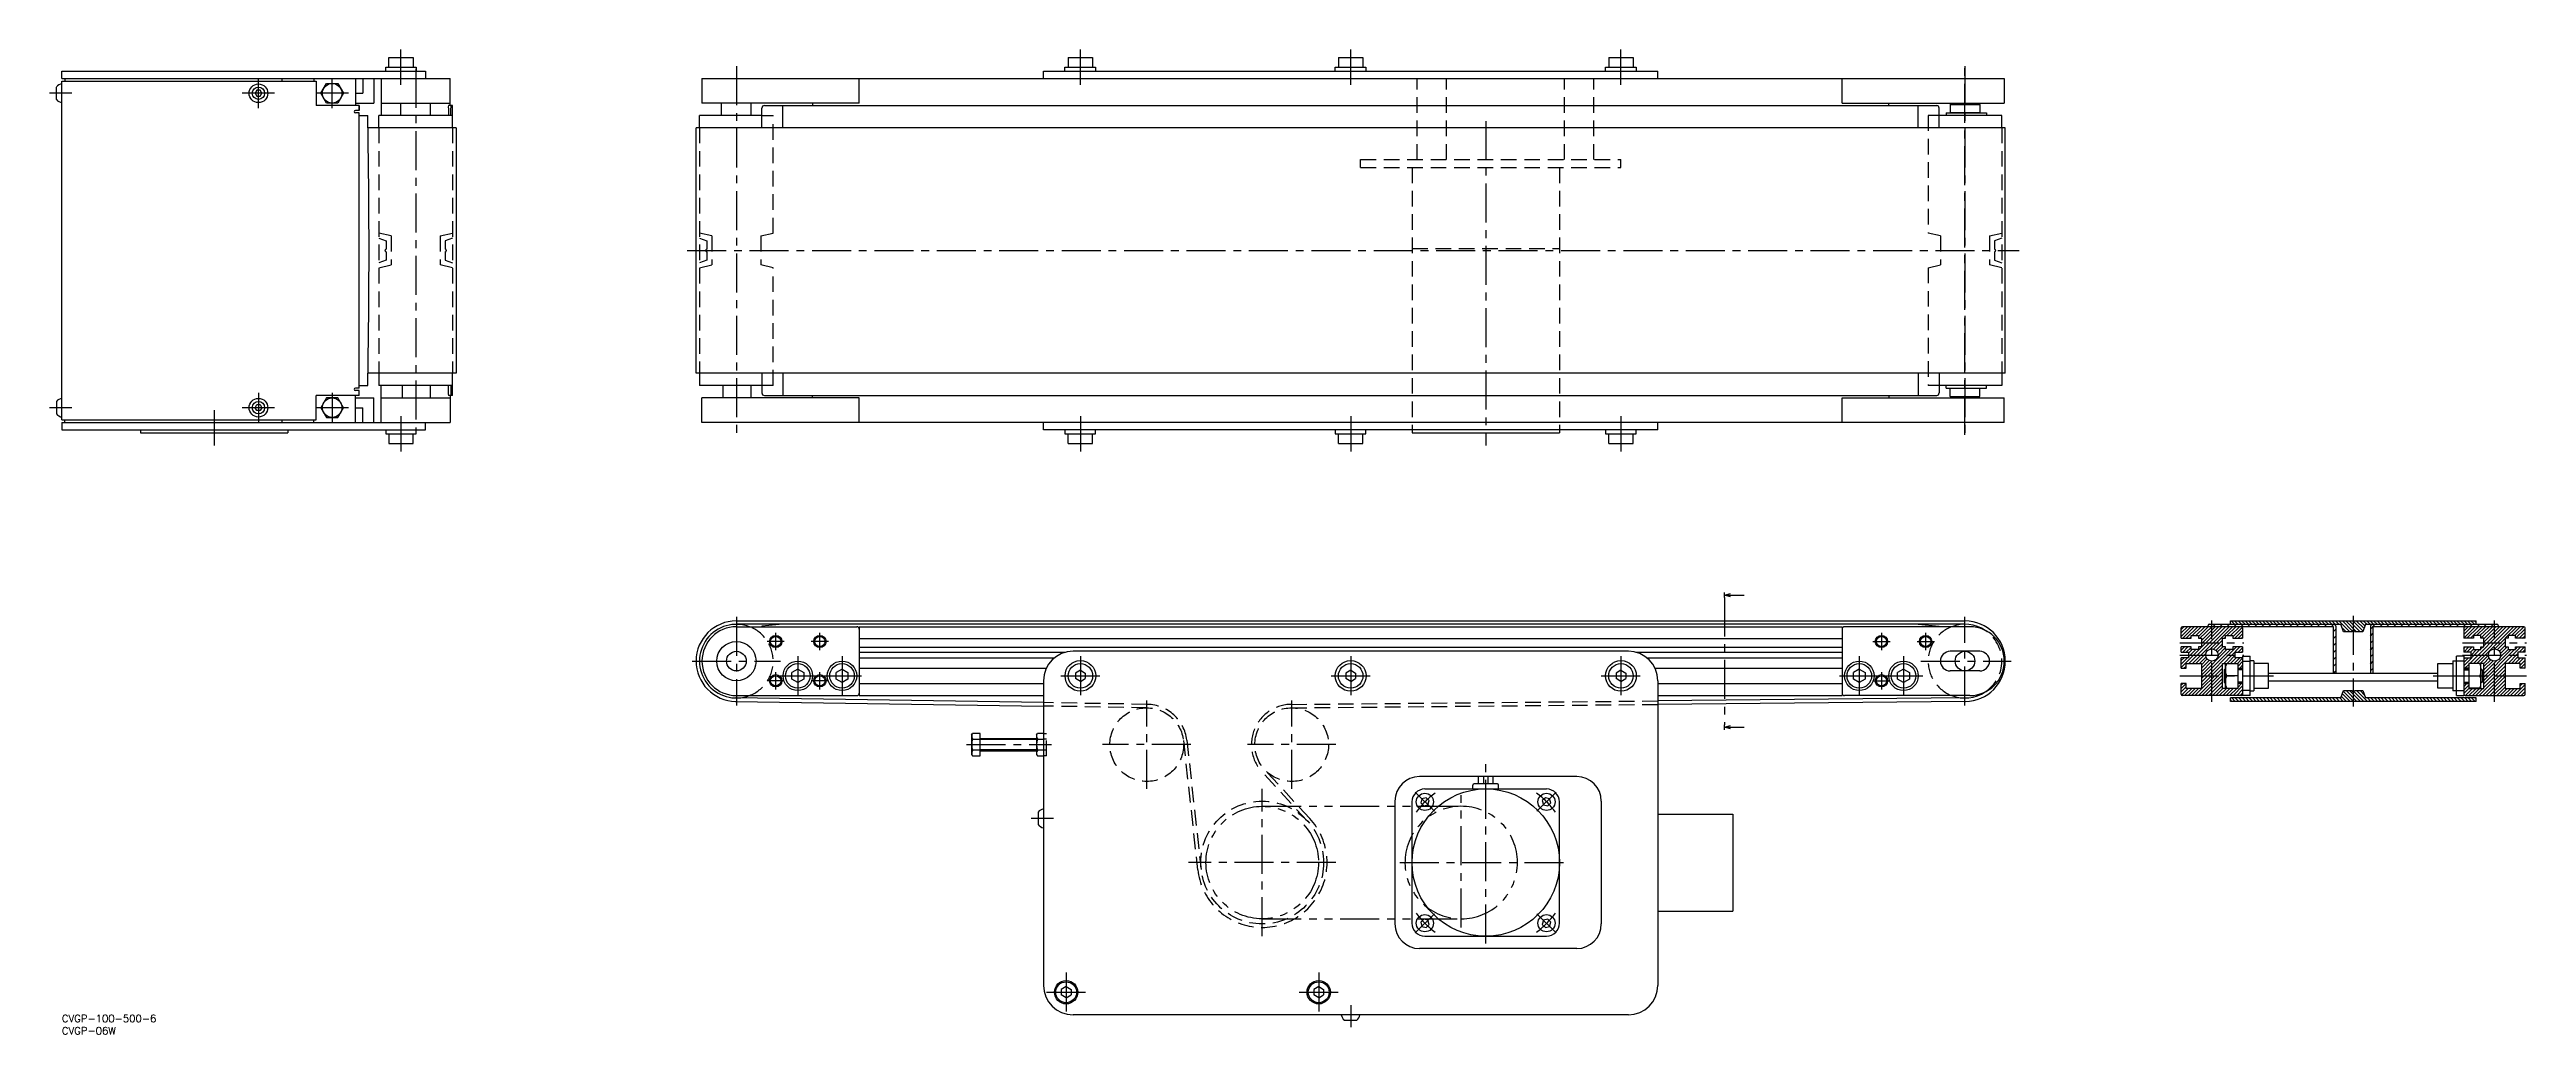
# Model space of a CAD drawing. Extents: x -5 to 1003, y -8 to 393.
import ezdxf

# ---------------------------------------------------------------- set-up
doc = ezdxf.new("R2010")
doc.units = 0
doc.header["$LTSCALE"] = 0.5
for name, pattern in [('CENTER', [50.8, 31.75, -6.35, 6.35, -6.35]), ('DASHED', [19.05, 12.7, -6.35]), ('PHANTOM', [63.5, 31.75, -6.35, 6.35, -6.35, 6.35, -6.35])]:
    doc.linetypes.add(name, pattern=pattern)
doc.layers.get('0').update_dxf_attribs({"linetype": 'CONTINUOUS'})
doc.layers.add('CENTER', color=1, linetype='CENTER')
doc.styles.get("Standard").update_dxf_attribs({"font": 'txt.shx', "height": 3, "bigfont": 'bigfont.shx'})

# ---------------------------------------------------------------- blocks, each defined once
blk = doc.blocks.new('*U63')
at = {"color": 7, "linetype": 'CONTINUOUS'}
blk.add_text('CVGP-100-500-6', height=3, dxfattribs=at).set_placement((0, -3))
blk = doc.blocks.new('*U64')
at = {"color": 7, "linetype": 'CONTINUOUS'}
blk.add_text('CVGP-06W', height=3, dxfattribs=at).set_placement((0, -8))
blk = doc.blocks.new('_OPEN30')
at = {"color": 0, "linetype": 'BYBLOCK'}
for p, q in [((-1, 0.27), (0, 0)), ((0, 0), (-1, -0.27)), ((0, 0), (-1, 0))]:
    blk.add_line(p, q, dxfattribs=at)
blk = doc.blocks.new('*U65')
at = {"color": 7, "linetype": 'CONTINUOUS'}
blk.add_lwpolyline([(679.1, 170.9), (684.6, 170.9)], dxfattribs=at)
at = {"color": 7, "linetype": 'CONTINUOUS', "xscale": 2.5, "yscale": 2.5, "zscale": 2.5, "rotation": 180}
blk.add_blockref('_OPEN30', (676.6, 170.9), dxfattribs=at)
blk = doc.blocks.new('*U66')
at = {"color": 7, "linetype": 'CONTINUOUS'}
blk.add_lwpolyline([(679.1, 117.1), (684.6, 117.1)], dxfattribs=at)
at = {"color": 7, "linetype": 'CONTINUOUS', "xscale": 2.5, "yscale": 2.5, "zscale": 2.5, "rotation": 180}
blk.add_blockref('_OPEN30', (676.6, 117.1), dxfattribs=at)

msp = doc.modelspace()

# ---------------------------------------------------------------- linework, layer by layer
at = {"color": 7, "linetype": 'CONTINUOUS'}
for p, q in [((0, 384.2), (148, 384.2)), ((0, 381.2), (0, 384.2)), ((131.8, 384.2), (131.8, 385.8)), ((131.8, 385.8), (144.2, 385.8)), ((133, 385.8), (133, 389.8)), ((133, 389.8), (143, 389.8)), ((143, 389.8), (143, 385.8)), ((144.2, 385.8), (144.2, 384.2)), ((148, 384.2), (148, 381.2)), ((399.5, 384.2), (649.5, 384.2)), ((399.5, 381.2), (399.5, 384.2)), ((408.2, 384.2), (408.2, 385.8)), ((408.2, 385.8), (420.7, 385.8)), ((409.5, 389.8), (409.5, 385.8)), ((409.5, 389.8), (419.5, 389.8)), ((419.5, 389.8), (419.5, 385.8)), ((420.7, 385.8), (420.7, 384.2)), ((518.2, 384.2), (518.2, 385.8)), ((518.2, 385.8), (530.7, 385.8)), ((519.5, 389.8), (519.5, 385.8)), ((519.5, 389.8), (529.5, 389.8)), ((529.5, 389.8), (529.5, 385.8)), ((530.7, 385.8), (530.7, 384.2)), ((628.2, 384.2), (628.2, 385.8)), ((628.2, 385.8), (640.7, 385.8)), ((629.5, 389.8), (629.5, 385.8)), ((629.5, 389.8), (639.5, 389.8)), ((639.5, 389.8), (639.5, 385.8)), ((640.7, 385.8), (640.7, 384.2)), ((649.5, 381.2), (649.5, 384.2)), ((-2.2, 372.7), (-2.2, 377.7)), ((0, 381.2), (158, 381.2)), ((0, 242.2), (0, 380.2)), ((0, 380.2), (103.5, 380.2)), ((1.2, 381.2), (1.2, 380.2)), ((79.3, 376.5), (78.6, 375.2)), ((78.6, 375.2), (79.3, 374)), ((80.7, 376.5), (79.3, 376.5)), ((79.3, 374), (80.7, 374)), ((81.4, 375.2), (80.7, 376.5)), ((80.7, 374), (81.4, 375.2)), ((89.5, 381.2), (89.5, 380.2)), ((102.5, 381.2), (102.5, 380.2)), ((103.5, 380.2), (103.5, 370.2)), ((105.4, 375.2), (107.7, 379.2)), ((107.7, 371.2), (105.4, 375.2)), ((107.7, 379.2), (112.3, 379.2)), ((112.3, 379.2), (114.6, 375.2)), ((114.6, 375.2), (112.3, 371.2)), ((119.5, 381.2), (119.5, 370.2)), ((119.5, 375.2), (122.5, 375.2)), ((122.5, 381.2), (122.5, 375.2)), ((127, 381.2), (127, 371.2)), ((130, 381.2), (130, 366.2)), ((158, 370.2), (158, 381.2)), ((260.5, 381.2), (790.5, 381.2)), ((260.5, 381.2), (260.5, 371.2)), ((324.5, 371.2), (324.5, 381.2)), ((724.5, 371.2), (724.5, 381.2)), ((790.5, 381.2), (790.5, 371.2)), ((121, 370.2), (103.5, 370.2)), ((112.3, 371.2), (107.7, 371.2)), ((119.5, 371.2), (127, 371.2)), ((121, 368.2), (119.5, 368.2)), ((121, 367.2), (119.5, 367.2)), ((121, 370.2), (121, 368.2)), ((121, 368.2), (121, 370.2)), ((121, 255.2), (121, 367.2)), ((121, 366.2), (124.5, 366.2)), ((159, 366.2), (129, 366.2)), ((129, 361.2), (129, 366.2)), ((130, 371.2), (158, 371.2)), ((138, 366.2), (138, 371.2)), ((150, 366.2), (150, 371.2)), ((159, 370.2), (157.3, 370.2)), ((157.3, 369.2), (157.3, 366.2)), ((158.3, 366.2), (158.3, 369.2)), ((159, 361.2), (159, 370.2)), ((284.9, 366.2), (259.5, 366.2)), ((259.5, 361.2), (259.5, 366.2)), ((324.5, 371.2), (260.5, 371.2)), ((268.5, 366.2), (268.5, 371.2)), ((280.5, 366.2), (280.5, 371.2)), ((284.9, 361.2), (284.9, 369.2)), ((285.9, 370.2), (763, 370.2)), ((293.4, 361.2), (293.4, 370.2)), ((305.5, 371.2), (305.5, 370.2)), ((724.5, 371.2), (790.5, 371.2)), ((743.5, 370.2), (743.5, 371.2)), ((755.5, 361.2), (755.5, 370.2)), ((764, 361.2), (764, 369.2)), ((789.5, 366.2), (764, 366.2)), ((766.8, 367.2), (783.2, 367.2)), ((766.8, 367.2), (766.8, 366.2)), ((768.7, 370.9), (768.5, 370.7)), ((768.5, 370.7), (780.5, 370.7)), ((768.5, 370.7), (780.5, 370.7)), ((768.5, 370.7), (768.5, 367.4)), ((768.5, 367.4), (780.5, 367.4)), ((768.7, 370.9), (780.3, 370.9)), ((768.7, 370.9), (780.3, 370.9)), ((768.7, 367.4), (768.7, 367.2)), ((770.5, 370.9), (770.5, 371.2)), ((778.5, 370.9), (778.5, 371.2)), ((780.2, 367.4), (780.2, 367.2)), ((780.3, 370.9), (780.5, 370.7)), ((780.3, 370.9), (780.5, 370.7)), ((780.5, 370.7), (780.5, 367.4)), ((783.2, 367.2), (783.2, 366.2)), ((789.5, 361.2), (789.5, 366.2)), ((160.4, 361.2), (124.6, 361.2)), ((160.4, 361.2), (160.4, 261.2)), ((790.9, 361.2), (258.1, 361.2)), ((258.1, 261.2), (258.1, 361.2)), ((790.9, 261.2), (790.9, 361.2)), ((103.5, 242.2), (103.5, 252.2)), ((121, 252.2), (103.5, 252.2)), ((121, 255.2), (119.5, 255.2)), ((121, 254.2), (119.5, 254.2)), ((119.5, 241.2), (119.5, 252.2)), ((121, 256.2), (124.5, 256.2)), ((121, 252.2), (121, 254.2)), ((160.4, 261.2), (124.6, 261.2)), ((129, 261.2), (129, 256.2)), ((159, 256.2), (129, 256.2)), ((130, 241.2), (130, 256.2)), ((138.5, 256.2), (138.5, 251.2)), ((150, 253.4), (150, 256.2)), ((150, 251.2), (150, 256.2)), ((157.3, 253.2), (157.3, 256.2)), ((159, 252.2), (157.3, 252.2)), ((158, 252.2), (158, 241.2)), ((158.3, 256.2), (158.3, 253.2)), ((159, 252.2), (159, 261.2)), ((790.9, 261.2), (258.1, 261.2)), ((259.5, 261.2), (259.5, 256.2)), ((284.9, 256.2), (259.5, 256.2)), ((269, 256.2), (269, 251.2)), ((280.5, 253.4), (280.5, 256.2)), ((280.5, 251.2), (280.5, 256.2)), ((284.9, 261.2), (284.9, 253.2)), ((285.9, 252.2), (763, 252.2)), ((293.4, 261.2), (293.4, 252.2)), ((305.5, 251.2), (305.5, 252.2)), ((743.5, 252.2), (743.5, 251.2)), ((755.5, 261.2), (755.5, 252.2)), ((764, 261.2), (764, 253.2)), ((789.5, 256.2), (764, 256.2)), ((766.8, 255.2), (766.8, 256.2)), ((766.8, 255.2), (783.2, 255.2)), ((768.5, 255.1), (780.5, 255.1)), ((768.5, 251.8), (768.5, 255.1)), ((768.7, 255.1), (768.7, 255.2)), ((780.2, 255.1), (780.2, 255.2)), ((780.5, 251.8), (780.5, 255.1)), ((783.2, 255.2), (783.2, 256.2)), ((789.5, 261.2), (789.5, 256.2)), ((-2.2, 249.7), (-2.2, 244.7)), ((0, 242.2), (103.5, 242.2)), ((1.2, 241.2), (1.2, 242.2)), ((78.6, 247.2), (79.3, 248.5)), ((79.3, 246), (78.6, 247.2)), ((79.3, 248.5), (80.7, 248.5)), ((80.7, 246), (79.3, 246)), ((80.7, 248.5), (81.4, 247.2)), ((81.4, 247.2), (80.7, 246)), ((89.5, 242.2), (89.5, 241.2)), ((102.5, 241.2), (102.5, 242.2)), ((107.7, 251.2), (105.4, 247.2)), ((105.4, 247.2), (107.7, 243.2)), ((112.3, 251.2), (107.7, 251.2)), ((107.7, 243.2), (112.3, 243.2)), ((114.6, 247.2), (112.3, 251.2)), ((112.3, 243.2), (114.6, 247.2)), ((119.5, 251.2), (127, 251.2)), ((119.5, 247.2), (122.5, 247.2)), ((122.5, 241.2), (122.5, 247.2)), ((127, 241.2), (127, 251.2)), ((130, 251.2), (158, 251.2)), ((260.5, 241.2), (260.5, 251.2)), ((324.5, 251.2), (260.5, 251.2)), ((324.5, 241.2), (324.5, 251.2)), ((724.5, 251.2), (790.5, 251.2)), ((724.5, 241.2), (724.5, 251.2)), ((768.5, 251.8), (780.5, 251.8)), ((768.7, 251.6), (768.5, 251.8)), ((768.7, 251.6), (780.3, 251.6)), ((770.5, 251.2), (770.5, 251.6)), ((778.5, 251.2), (778.5, 251.6)), ((780.3, 251.6), (780.5, 251.8)), ((790.5, 241.2), (790.5, 251.2)), ((0, 241.2), (158, 241.2)), ((0, 241.2), (0, 238.2)), ((0, 238.2), (148, 238.2)), ((32, 238.2), (32, 237)), ((32, 237), (92, 237)), ((92, 238.2), (92, 237)), ((131.8, 238.2), (131.8, 236.6)), ((131.8, 236.6), (144.2, 236.6)), ((133, 236.6), (133, 232.6)), ((133, 232.6), (143, 232.6)), ((143, 232.6), (143, 236.6)), ((144.2, 236.6), (144.2, 238.2)), ((148, 238.2), (148, 241.2)), ((790.5, 241.2), (260.5, 241.2)), ((399.5, 238.2), (399.5, 241.2)), ((649.5, 238.2), (399.5, 238.2)), ((408.2, 238.2), (408.2, 236.6)), ((408.2, 236.6), (420.7, 236.6)), ((409.5, 232.6), (409.5, 236.6)), ((409.5, 232.6), (419.5, 232.6)), ((419.5, 232.6), (419.5, 236.6)), ((420.7, 236.6), (420.7, 238.2)), ((518.2, 238.2), (518.2, 236.6)), ((518.2, 236.6), (530.7, 236.6)), ((519.5, 232.6), (519.5, 236.6)), ((519.5, 232.6), (529.5, 232.6)), ((529.5, 232.6), (529.5, 236.6)), ((530.7, 236.6), (530.7, 238.2)), ((549.5, 238.2), (549.5, 237)), ((549.5, 237), (609.5, 237)), ((609.5, 238.2), (609.5, 237)), ((628.2, 238.2), (628.2, 236.6)), ((628.2, 236.6), (640.7, 236.6)), ((629.5, 232.6), (629.5, 236.6)), ((629.5, 232.6), (639.5, 232.6)), ((639.5, 232.6), (639.5, 236.6)), ((640.7, 236.6), (640.7, 238.2)), ((649.5, 238.2), (649.5, 241.2)), ((274.5, 160.4), (774.5, 160.4)), ((774.5, 159), (274.5, 159)), ((274.5, 158), (323.5, 158)), ((293.4, 159), (284.9, 158.3)), ((284.9, 158.3), (284.9, 158)), ((324.5, 158), (724.5, 158)), ((324.5, 158), (324.5, 130)), ((324.5, 153.2), (724.5, 153.2)), ((724.5, 158), (724.5, 130)), ((776.5, 158), (725.5, 158)), ((755.5, 159), (764, 158.3)), ((764, 158), (764, 158.3)), ((862.5, 153.3), (862.5, 157.5)), ((862.5, 153.3), (866.5, 153.3)), ((924.5, 158), (863, 158)), ((866.5, 153.3), (866.5, 154.4)), ((866.5, 154.4), (869.5, 154.4)), ((869.5, 154.4), (869.5, 153.3)), ((869.5, 153.3), (870.7, 153.3)), ((870.7, 153.3), (870.7, 149.8)), ((873.5, 158), (873.5, 158.5)), ((874, 159), (927.5, 159)), ((879.3, 149.8), (879.3, 153.3)), ((879.3, 153.3), (880.5, 153.3)), ((880.5, 153.3), (880.5, 154.4)), ((880.5, 154.4), (883.5, 154.4)), ((882.5, 160.4), (982.5, 160.4)), ((882.5, 159), (882.5, 160.4)), ((883.5, 154.4), (883.5, 153.3)), ((883.5, 153.3), (887.5, 153.3)), ((887.5, 157.5), (887.5, 153.3)), ((924.5, 139), (924.5, 158)), ((925.5, 139), (925.5, 158)), ((928.6, 156), (927.5, 159)), ((932, 156), (928.6, 156)), ((936.4, 156), (933, 156)), ((937.5, 159), (936.4, 156)), ((937.5, 159), (991, 159)), ((939.5, 158), (939.5, 139)), ((940.5, 158), (940.5, 139)), ((1002, 158), (940.5, 158)), ((977.5, 157.5), (977.5, 153.3)), ((981.5, 153.3), (977.5, 153.3)), ((984.5, 154.4), (981.5, 154.4)), ((981.5, 154.4), (981.5, 153.3)), ((982.5, 159), (982.5, 160.4)), ((984.5, 153.3), (984.5, 154.4)), ((985.7, 153.3), (984.5, 153.3)), ((985.7, 149.8), (985.7, 153.3)), ((991.5, 158.5), (991.5, 158)), ((995.5, 153.3), (994.3, 153.3)), ((994.3, 153.3), (994.3, 149.8)), ((998.5, 154.4), (995.5, 154.4)), ((995.5, 154.4), (995.5, 153.3)), ((998.5, 153.3), (998.5, 154.4)), ((1002.5, 153.3), (998.5, 153.3)), ((1002.5, 153.3), (1002.5, 157.5)), ((324.5, 149.7), (724.5, 149.7)), ((324.5, 147.6), (408.4, 147.6)), ((324.5, 145.4), (404, 145.4)), ((637.5, 148), (411.5, 148)), ((640.5, 147.6), (724.5, 147.6)), ((644.9, 145.4), (724.5, 145.4)), ((780.5, 148), (768.5, 148)), ((866.5, 149.8), (862.5, 149.8)), ((862.5, 147.6), (862.5, 149.8)), ((862.5, 147.6), (865.5, 147.6)), ((865.5, 145.4), (862.5, 145.4)), ((862.5, 141.1), (862.5, 145.4)), ((864.5, 141.1), (864.5, 143.1)), ((864.5, 143.1), (870.7, 143.1)), ((865.5, 147.6), (865.5, 145.4)), ((866.5, 148.7), (866.5, 149.8)), ((869.5, 148.7), (866.5, 148.7)), ((870.7, 149.8), (869.5, 149.8)), ((869.5, 149.8), (869.5, 148.7)), ((870.7, 143.1), (870.7, 132.9)), ((880.5, 149.8), (879.3, 149.8)), ((879.3, 132.9), (879.3, 143.1)), ((879.3, 143.1), (885.5, 143.1)), ((880.5, 148.7), (880.5, 149.8)), ((883.5, 148.7), (880.5, 148.7)), ((880.5, 133), (880.5, 143)), ((880.5, 143), (885.5, 143)), ((887.5, 149.8), (883.5, 149.8)), ((883.5, 149.8), (883.5, 148.7)), ((884.5, 145.4), (884.5, 147.6)), ((884.5, 147.6), (887.5, 147.6)), ((887.5, 145.4), (884.5, 145.4)), ((885.5, 143.1), (885.5, 132.9)), ((887.5, 149.8), (887.5, 147.6)), ((887.5, 146), (887.5, 130)), ((887.5, 146), (890.5, 146)), ((887.5, 144), (890.5, 144)), ((890.5, 130), (890.5, 146)), ((892, 144.1), (890.5, 144.1)), ((892, 144.1), (892, 131.9)), ((898, 143), (892, 143)), ((898, 133), (898, 143)), ((967, 143), (973, 143)), ((967, 133), (967, 143)), ((973, 144.1), (974.5, 144.1)), ((973, 144.1), (973, 131.9)), ((977.5, 146), (974.5, 146)), ((974.5, 130), (974.5, 146)), ((977.5, 144), (974.5, 144)), ((977.5, 149.8), (977.5, 147.6)), ((977.5, 149.8), (981.5, 149.8)), ((980.5, 147.6), (977.5, 147.6)), ((977.5, 146), (977.5, 130)), ((977.5, 145.4), (980.5, 145.4)), ((985.7, 143.1), (979.5, 143.1)), ((979.5, 143.1), (979.5, 132.9)), ((984.5, 143), (979.5, 143)), ((980.5, 145.4), (980.5, 147.6)), ((981.5, 149.8), (981.5, 148.7)), ((981.5, 148.7), (984.5, 148.7)), ((984.5, 148.7), (984.5, 149.8)), ((984.5, 149.8), (985.7, 149.8)), ((984.5, 133), (984.5, 143)), ((985.7, 132.9), (985.7, 143.1)), ((994.3, 149.8), (995.5, 149.8)), ((1000.5, 143.1), (994.3, 143.1)), ((994.3, 143.1), (994.3, 132.9)), ((995.5, 149.8), (995.5, 148.7)), ((995.5, 148.7), (998.5, 148.7)), ((998.5, 148.7), (998.5, 149.8)), ((998.5, 149.8), (1002.5, 149.8)), ((1002.5, 147.6), (999.5, 147.6)), ((999.5, 147.6), (999.5, 145.4)), ((999.5, 145.4), (1002.5, 145.4)), ((1000.5, 141.1), (1000.5, 143.1)), ((1002.5, 147.6), (1002.5, 149.8)), ((1002.5, 141.1), (1002.5, 145.4)), ((299.5, 140.7), (297.1, 139.4)), ((297.1, 136.6), (297.1, 139.4)), ((299.5, 135.3), (297.1, 136.6)), ((299.5, 140.7), (301.9, 139.4)), ((301.9, 136.6), (299.5, 135.3)), ((301.9, 139.4), (301.9, 136.6)), ((317.5, 140.7), (315.1, 139.4)), ((315.1, 136.6), (315.1, 139.4)), ((317.5, 135.3), (315.1, 136.6)), ((317.5, 140.7), (319.9, 139.4)), ((319.9, 136.6), (317.5, 135.3)), ((319.9, 139.4), (319.9, 136.6)), ((324.5, 141.1), (400.6, 141.1)), ((324.5, 134.9), (399.5, 134.9)), ((399.5, 136), (399.5, 12)), ((414.5, 140.3), (412.5, 139.1)), ((412.5, 139.1), (412.5, 136.9)), ((414.5, 135.7), (412.5, 136.9)), ((414.5, 140.3), (416.5, 139.1)), ((414.5, 135.7), (416.5, 136.9)), ((416.5, 139.1), (416.5, 136.9)), ((524.5, 140.3), (522.5, 139.1)), ((522.5, 139.1), (522.5, 136.9)), ((524.5, 135.7), (522.5, 136.9)), ((524.5, 140.3), (526.5, 139.1)), ((524.5, 135.7), (526.5, 136.9)), ((526.5, 139.1), (526.5, 136.9)), ((634.5, 140.3), (632.5, 139.1)), ((632.5, 139.1), (632.5, 136.9)), ((634.5, 135.7), (632.5, 136.9)), ((634.5, 140.3), (636.5, 139.1)), ((634.5, 135.7), (636.5, 136.9)), ((636.5, 139.1), (636.5, 136.9)), ((648.3, 141.1), (724.5, 141.1)), ((649.5, 136), (649.5, 12)), ((649.5, 134.9), (724.5, 134.9)), ((731.5, 140.7), (729.1, 139.4)), ((729.1, 136.6), (729.1, 139.4)), ((731.5, 135.3), (729.1, 136.6)), ((731.5, 140.7), (733.9, 139.4)), ((733.9, 136.6), (731.5, 135.3)), ((733.9, 139.4), (733.9, 136.6)), ((749.5, 140.7), (747.1, 139.4)), ((747.1, 136.6), (747.1, 139.4)), ((749.5, 135.3), (747.1, 136.6)), ((749.5, 140.7), (751.9, 139.4)), ((751.9, 136.6), (749.5, 135.3)), ((751.9, 139.4), (751.9, 136.6)), ((780.5, 140), (768.5, 140)), ((862.5, 141.1), (864.5, 141.1)), ((864.5, 134.9), (862.5, 134.9)), ((862.5, 130.5), (862.5, 134.9)), ((864.5, 132.9), (864.5, 134.9)), ((870.7, 132.9), (864.5, 132.9)), ((885.5, 132.9), (879.3, 132.9)), ((880, 140.5), (880.5, 141)), ((880, 140.5), (880, 135.5)), ((880, 135.5), (880.5, 135)), ((880.5, 133), (885.5, 133)), ((885.5, 138), (881, 138)), ((885.5, 141.1), (887.5, 141.1)), ((887.5, 141), (885.5, 141)), ((885.5, 135), (887.5, 135)), ((887.5, 134.9), (885.5, 134.9)), ((890.5, 132), (887.5, 132)), ((890.5, 131.9), (892, 131.9)), ((892, 133), (898, 133)), ((967, 139), (898, 139)), ((967, 135.8), (898, 135.8)), ((927.5, 129), (928.6, 132)), ((928.6, 132), (932, 132)), ((933, 132), (936.4, 132)), ((936.4, 132), (937.5, 129)), ((973, 133), (967, 133)), ((974.5, 131.9), (973, 131.9)), ((974.5, 132), (977.5, 132)), ((979.5, 141.1), (977.5, 141.1)), ((977.5, 141), (979.5, 141)), ((979.5, 135), (977.5, 135)), ((977.5, 134.9), (979.5, 134.9)), ((979.5, 138), (984.1, 138)), ((984.5, 133), (979.5, 133)), ((979.5, 132.9), (985.7, 132.9)), ((985, 140.5), (984.5, 141)), ((985, 135.5), (984.5, 135)), ((985, 140.5), (985, 135.5)), ((994.3, 132.9), (1000.5, 132.9)), ((1002.5, 141.1), (1000.5, 141.1)), ((1000.5, 132.9), (1000.5, 134.9)), ((1000.5, 134.9), (1002.5, 134.9)), ((1002.5, 130.5), (1002.5, 134.9)), ((399.5, 127.1), (274.2, 129)), ((274.2, 127.6), (399.5, 125.7)), ((274.5, 130), (323.5, 130)), ((324.5, 130), (399.5, 130)), ((649.5, 130), (724.5, 130)), ((774.6, 129), (649.5, 127.8)), ((774.6, 127.6), (649.5, 126.4)), ((776.5, 130), (725.5, 130)), ((887, 130), (863, 130)), ((927.5, 129), (882.5, 129)), ((882.5, 127.6), (882.5, 129)), ((982.5, 127.6), (882.5, 127.6)), ((890.5, 130), (887.5, 130)), ((982.5, 129), (937.5, 129)), ((974.5, 130), (977.5, 130)), ((978, 130), (1002, 130)), ((982.5, 127.6), (982.5, 129)), ((370.2, 114), (370.6, 114.6)), ((370.2, 114), (370.2, 106)), ((373.7, 114.6), (370.6, 114.6)), ((370.6, 112.3), (373.7, 112.3)), ((373.7, 105.4), (373.7, 114.6)), ((373.7, 112.5), (396.7, 112.5)), ((396.7, 114), (397, 114.6)), ((396.7, 114), (396.7, 106)), ((399.5, 114.6), (397, 114.6)), ((397, 112.3), (399.5, 112.3)), ((370.2, 106), (370.6, 105.4)), ((373.7, 107.7), (370.6, 107.7)), ((370.6, 105.4), (373.7, 105.4)), ((373.7, 107.5), (396.7, 107.5)), ((396.7, 106), (397, 105.4)), ((399.5, 107.7), (397, 107.7)), ((397, 105.4), (399.5, 105.4)), ((616.5, 97), (552.5, 97)), ((554.7, 92), (604.2, 92)), ((574.2, 92), (574.2, 93.5)), ((584.2, 94), (574.7, 94)), ((576.5, 94), (576.5, 97)), ((578.5, 97), (578.5, 94)), ((580.5, 94), (580.5, 97)), ((582.5, 94), (582.5, 97)), ((584.7, 92), (584.7, 93.5)), ((397.3, 82.5), (397.3, 77.5)), ((542.5, 87), (542.5, 37)), ((549.5, 37.3), (549.5, 86.7)), ((553.5, 88), (553.1, 86.3)), ((553.1, 86.3), (554.3, 85.1)), ((555.2, 88.4), (553.5, 88)), ((554.3, 85.1), (555.9, 85.5)), ((556.4, 87.2), (555.2, 88.4)), ((555.9, 85.5), (556.4, 87.2)), ((603.8, 88.4), (602.5, 87.2)), ((602.5, 87.2), (603, 85.5)), ((603, 85.5), (604.7, 85.1)), ((605.4, 88), (603.8, 88.4)), ((604.7, 85.1), (605.9, 86.3)), ((605.9, 86.3), (605.4, 88)), ((609.5, 37.3), (609.5, 86.7)), ((626.5, 87), (626.5, 37)), ((649.5, 81.7), (680, 81.7)), ((680, 81.7), (680, 42.2)), ((649.5, 42.2), (680, 42.2)), ((554.3, 38.9), (553.1, 37.7)), ((553.1, 37.7), (553.5, 36)), ((553.5, 36), (555.2, 35.6)), ((555.9, 38.5), (554.3, 38.9)), ((554.7, 32), (604.2, 32)), ((555.2, 35.6), (556.4, 36.8)), ((556.4, 36.8), (555.9, 38.5)), ((603, 38.5), (602.5, 36.8)), ((602.5, 36.8), (603.8, 35.6)), ((604.7, 38.9), (603, 38.5)), ((603.8, 35.6), (605.4, 36)), ((605.9, 37.7), (604.7, 38.9)), ((605.4, 36), (605.9, 37.7)), ((616.5, 27), (552.5, 27)), ((408.7, 11.5), (406.7, 10.3)), ((406.7, 10.3), (406.7, 8.1)), ((408.7, 11.5), (410.7, 10.3)), ((410.7, 10.3), (410.7, 8.1)), ((511.5, 11.5), (509.5, 10.3)), ((509.5, 10.3), (509.5, 8.1)), ((511.5, 11.5), (513.5, 10.3)), ((513.5, 10.3), (513.5, 8.1)), ((408.7, 6.9), (406.7, 8.1)), ((408.7, 6.9), (410.7, 8.1)), ((637.5, 0), (411.5, 0)), ((511.5, 6.9), (509.5, 8.1)), ((511.5, 6.9), (513.5, 8.1)), ((521.9, -2.2), (527, -2.2))]:
    msp.add_line(p, q, dxfattribs=at)
at = {"color": 3, "linetype": 'DASHED'}
for p, q in [((551.5, 348.2), (551.5, 381.2)), ((563.5, 348.2), (563.5, 381.2)), ((611.5, 348.2), (611.5, 381.2)), ((623.5, 348.2), (623.5, 381.2)), ((284.9, 366.2), (289.5, 366.2)), ((289.5, 318.2), (289.5, 366.2)), ((764, 366.2), (759.5, 366.2)), ((759.5, 366.2), (759.5, 318.2)), ((129, 361.2), (129, 261.2)), ((159, 361.2), (159, 261.2)), ((259.5, 361.2), (259.5, 261.2)), ((789.5, 361.2), (789.5, 261.2)), ((528.5, 348.2), (634.5, 348.2)), ((528.5, 345), (528.5, 348.2)), ((528.5, 345), (634.5, 345)), ((549.5, 345), (549.5, 238.2)), ((609.5, 345), (609.5, 238.2)), ((634.5, 345), (634.5, 348.2)), ((134, 317.1), (129, 318.2)), ((129, 316.2), (132, 315.1)), ((132, 315.1), (132, 311.7)), ((134, 317.1), (134, 305.3)), ((154, 317.1), (159, 318.2)), ((154, 317.1), (154, 305.3)), ((159, 316.2), (156, 315.1)), ((156, 315.1), (156, 311.7)), ((264.5, 317.1), (259.5, 318.2)), ((259.5, 316.2), (262.5, 315.1)), ((262.5, 315.1), (262.5, 311.7)), ((264.5, 317.1), (264.5, 305.3)), ((284.5, 317.1), (289.5, 318.2)), ((284.5, 317.1), (284.5, 305.3)), ((764.5, 317.1), (759.5, 318.2)), ((764.5, 317.1), (764.5, 305.3)), ((784.5, 317.1), (789.5, 318.2)), ((784.5, 317.1), (784.5, 305.3)), ((789.5, 316.2), (786.5, 315.1)), ((786.5, 315.1), (786.5, 311.7)), ((132, 307.3), (129, 306.2)), ((129, 304.2), (134, 305.3)), ((132, 310.7), (132, 307.3)), ((159, 304.2), (154, 305.3)), ((156, 310.7), (156, 307.3)), ((156, 307.3), (159, 306.2)), ((262.5, 307.3), (259.5, 306.2)), ((259.5, 304.2), (264.5, 305.3)), ((262.5, 310.7), (262.5, 307.3)), ((289.5, 304.2), (284.5, 305.3)), ((289.5, 256.2), (289.5, 304.2)), ((549.5, 312), (609.5, 312)), ((759.5, 304.2), (764.5, 305.3)), ((759.5, 304.2), (759.5, 256.2)), ((789.5, 304.2), (784.5, 305.3)), ((786.5, 310.7), (786.5, 307.3)), ((786.5, 307.3), (789.5, 306.2)), ((289.5, 256.2), (284.9, 256.2)), ((764, 256.2), (759.5, 256.2)), ((441.7, 126.4), (399.5, 127.1)), ((441.7, 125), (399.5, 125.7)), ((500.3, 126.4), (649.5, 127.8)), ((500.3, 125), (649.5, 126.4)), ((399.5, 114.6), (400.7, 114.6)), ((400.7, 112.3), (399.5, 112.3)), ((400.7, 105.4), (400.7, 114.6)), ((456.4, 111.7), (462.2, 59.1)), ((457.8, 111.8), (463.6, 59.2)), ((400.7, 107.7), (399.5, 107.7)), ((400.7, 105.4), (399.5, 105.4)), ((506.8, 79), (488.4, 98.9)), ((507.9, 79.9), (489.5, 99.8))]:
    msp.add_line(p, q, dxfattribs=at)
at = {"color": 3, "linetype": 'CONTINUOUS'}
for p, q in [((862.5, 156.9), (863.6, 158)), ((862.5, 155.5), (865, 158)), ((862.5, 154.1), (866.4, 158)), ((862.5, 141.4), (879.1, 158)), ((863.1, 153.3), (867.8, 158)), ((864.5, 153.3), (869.2, 158)), ((865.6, 143.1), (880.5, 158)), ((865.9, 153.3), (866.5, 153.9)), ((867, 154.4), (870.6, 158)), ((867.1, 143.1), (882, 158)), ((868.4, 154.4), (872.1, 158)), ((869.5, 154), (873.5, 158)), ((870.1, 153.3), (874.9, 158)), ((870.7, 152.4), (876.3, 158)), ((870.7, 151), (877.7, 158)), ((874.3, 148.9), (883.4, 158)), ((875.5, 158), (876.5, 159)), ((875.7, 148.9), (879.3, 152.5)), ((878.3, 158), (879.3, 159)), ((880, 153.3), (880.5, 153.7)), ((881.1, 158), (882.1, 159)), ((881.1, 154.4), (884.8, 158)), ((882.8, 159), (882.5, 159.3)), ((882.5, 154.4), (886.2, 158)), ((884.2, 159), (882.8, 160.4)), ((883.5, 153.9), (887.4, 157.8)), ((884, 158), (885, 159)), ((885.6, 159), (884.2, 160.4)), ((884.3, 153.3), (887.5, 156.5)), ((887.1, 159), (885.7, 160.4)), ((885.7, 153.3), (887.5, 155.1)), ((886.8, 158), (887.8, 159)), ((888.5, 159), (887.1, 160.4)), ((887.1, 153.3), (887.5, 153.7)), ((889.9, 159), (888.5, 160.4)), ((889.6, 158), (890.6, 159)), ((891.3, 159), (889.9, 160.4)), ((892.7, 159), (891.3, 160.4)), ((892.4, 158), (893.4, 159)), ((894.1, 159), (892.7, 160.4)), ((895.5, 159), (894.1, 160.4)), ((895.3, 158), (896.3, 159)), ((897, 159), (895.6, 160.4)), ((898.4, 159), (897, 160.4)), ((898.1, 158), (899.1, 159)), ((899.8, 159), (898.4, 160.4)), ((901.2, 159), (899.8, 160.4)), ((900.9, 158), (901.9, 159)), ((902.6, 159), (901.2, 160.4)), ((904, 159), (902.6, 160.4)), ((903.8, 158), (904.8, 159)), ((905.4, 159), (904, 160.4)), ((906.9, 159), (905.5, 160.4)), ((906.6, 158), (907.6, 159)), ((908.3, 159), (906.9, 160.4)), ((909.7, 159), (908.3, 160.4)), ((909.4, 158), (910.4, 159)), ((911.1, 159), (909.7, 160.4)), ((912.5, 159), (911.1, 160.4)), ((912.2, 158), (913.2, 159)), ((913.9, 159), (912.5, 160.4)), ((915.3, 159), (913.9, 160.4)), ((915.1, 158), (916.1, 159)), ((916.8, 159), (915.4, 160.4)), ((918.2, 159), (916.8, 160.4)), ((917.9, 158), (918.9, 159)), ((919.6, 159), (918.2, 160.4)), ((921, 159), (919.6, 160.4)), ((920.7, 158), (921.7, 159)), ((922.4, 159), (921, 160.4)), ((923.8, 159), (922.4, 160.4)), ((923.6, 158), (924.6, 159)), ((925.2, 159), (923.8, 160.4)), ((924.5, 156.1), (925.5, 157.1)), ((924.5, 153.3), (925.5, 154.3)), ((924.5, 150.5), (925.5, 151.5)), ((926.7, 159), (925.3, 160.4)), ((931.1, 156), (926.7, 160.4)), ((929.7, 156), (928, 157.6)), ((932.1, 156.3), (928.1, 160.4)), ((933.9, 156), (929.5, 160.4)), ((935.3, 156), (930.9, 160.4)), ((936.5, 156.2), (932.3, 160.4)), ((936.9, 157.3), (933.7, 160.4)), ((937.3, 158.3), (935.2, 160.4)), ((938, 159), (936.6, 160.4)), ((939.4, 159), (938, 160.4)), ((940.8, 159), (939.4, 160.4)), ((939.5, 157), (940.5, 158)), ((939.5, 154.2), (940.5, 155.2)), ((939.5, 151.3), (940.5, 152.3)), ((940.5, 158), (941.5, 159)), ((942.2, 159), (940.8, 160.4)), ((943.6, 159), (942.2, 160.4)), ((943.4, 158), (944.4, 159)), ((945, 159), (943.6, 160.4)), ((946.5, 159), (945.1, 160.4)), ((946.2, 158), (947.2, 159)), ((947.9, 159), (946.5, 160.4)), ((949.3, 159), (947.9, 160.4)), ((949, 158), (950, 159)), ((950.7, 159), (949.3, 160.4)), ((952.1, 159), (950.7, 160.4)), ((951.8, 158), (952.8, 159)), ((953.5, 159), (952.1, 160.4)), ((954.9, 159), (953.5, 160.4)), ((954.7, 158), (955.7, 159)), ((956.4, 159), (955, 160.4)), ((957.8, 159), (956.4, 160.4)), ((957.5, 158), (958.5, 159)), ((959.2, 159), (957.8, 160.4)), ((960.6, 159), (959.2, 160.4)), ((960.3, 158), (961.3, 159)), ((962, 159), (960.6, 160.4)), ((963.4, 159), (962, 160.4)), ((963.2, 158), (964.2, 159)), ((964.8, 159), (963.4, 160.4)), ((966.3, 159), (964.9, 160.4)), ((966, 158), (967, 159)), ((967.7, 159), (966.3, 160.4)), ((969.1, 159), (967.7, 160.4)), ((968.8, 158), (969.8, 159)), ((970.5, 159), (969.1, 160.4)), ((971.9, 159), (970.5, 160.4)), ((971.6, 158), (972.6, 159)), ((973.3, 159), (971.9, 160.4)), ((974.7, 159), (973.3, 160.4)), ((974.5, 158), (975.5, 159)), ((976.1, 159), (974.7, 160.4)), ((977.6, 159), (976.2, 160.4)), ((977.3, 158), (978.3, 159)), ((977.5, 157.7), (977.9, 158)), ((977.5, 156.2), (979.3, 158)), ((977.5, 154.8), (980.7, 158)), ((977.5, 153.4), (982.1, 158)), ((979, 159), (977.6, 160.4)), ((978.8, 153.3), (983.5, 158)), ((980.4, 159), (979, 160.4)), ((979.9, 143.1), (994.8, 158)), ((980.1, 158), (981.1, 159)), ((980.2, 153.3), (985, 158)), ((981.8, 159), (980.4, 160.4)), ((981.4, 143.1), (996.3, 158)), ((982.5, 159.7), (981.8, 160.4)), ((982.7, 154.4), (986.4, 158)), ((982.8, 143.1), (997.7, 158)), ((983, 158), (984, 159)), ((984.1, 154.4), (987.8, 158)), ((984.5, 153.3), (989.2, 158)), ((985.7, 153.1), (990.6, 158)), ((985.7, 151.7), (992, 158)), ((985.7, 150.3), (993.4, 158)), ((985.8, 158), (986.8, 159)), ((988.6, 158), (989.6, 159)), ((990.1, 149), (994.3, 153.2)), ((991.2, 148.7), (994.3, 151.8)), ((994.3, 153.3), (999.1, 158)), ((996.9, 154.4), (1000.5, 158)), ((998.3, 154.4), (1001.9, 158)), ((998.6, 153.3), (1002.5, 157.2)), ((1000, 153.3), (1002.5, 155.8)), ((1001.4, 153.3), (1002.5, 154.3)), ((862.5, 148.5), (863.8, 149.8)), ((862.5, 144.2), (863.7, 145.4)), ((862.5, 142.8), (865.1, 145.4)), ((863.1, 147.6), (865.2, 149.8)), ((863.6, 141.1), (864.5, 142)), ((864.5, 147.6), (866.5, 149.6)), ((865.5, 147.2), (866.9, 148.7)), ((865.5, 145.8), (868.4, 148.7)), ((868.1, 130), (879.3, 141.2)), ((868.5, 143.1), (872.6, 147.3)), ((869.9, 143.1), (872.6, 145.8)), ((870.7, 135.4), (885, 149.8)), ((870.7, 138.3), (881.1, 148.7)), ((870.7, 136.9), (882.5, 148.7)), ((870.7, 142.5), (873.1, 144.9)), ((870.7, 141.1), (873.9, 144.3)), ((870.7, 139.7), (875, 144)), ((870.7, 134), (879.3, 142.6)), ((876.6, 148.4), (879.3, 151.1)), ((877.2, 147.6), (879.4, 149.8)), ((877.5, 146.5), (880.5, 149.5)), ((879.8, 143.1), (886.4, 149.8)), ((881.2, 143.1), (884.5, 146.4)), ((882.6, 143.1), (884.9, 145.4)), ((883.5, 149.7), (883.6, 149.8)), ((884, 143.1), (886.3, 145.4)), ((885.4, 143.1), (887.5, 145.2)), ((885.5, 141.8), (887.5, 143.8)), ((885.7, 147.6), (887.5, 149.4)), ((886.3, 141.1), (887.5, 142.3)), ((887.1, 147.6), (887.5, 148)), ((924.5, 147.6), (925.5, 148.6)), ((924.5, 144.8), (925.5, 145.8)), ((924.5, 142), (925.5, 143)), ((939.5, 148.5), (940.5, 149.5)), ((939.5, 145.7), (940.5, 146.7)), ((939.5, 142.8), (940.5, 143.8)), ((977.5, 149.1), (978.1, 149.8)), ((977.5, 147.7), (979.5, 149.8)), ((977.5, 142.1), (984.1, 148.7)), ((977.5, 144.9), (978, 145.4)), ((977.5, 143.5), (979.4, 145.4)), ((977.9, 141.1), (979.5, 142.7)), ((978.8, 147.6), (980.9, 149.8)), ((979.4, 141.1), (979.5, 141.2)), ((980.2, 147.6), (981.5, 148.9)), ((980.5, 146.5), (982.7, 148.7)), ((984.2, 143.1), (987.5, 146.4)), ((984.5, 149.1), (985.2, 149.8)), ((985.6, 143.1), (987.8, 145.3)), ((985.7, 134.7), (1000.7, 149.8)), ((985.7, 137.5), (996.8, 148.7)), ((985.7, 136.1), (998.2, 148.7)), ((985.7, 141.8), (988.5, 144.5)), ((985.7, 139), (990.9, 144.2)), ((985.7, 140.4), (989.4, 144.1)), ((985.7, 133.3), (994.3, 141.9)), ((992, 148), (994.3, 150.4)), ((992.3, 145.6), (995.5, 148.8)), ((992.4, 147.1), (995.1, 149.8)), ((995.5, 143.1), (999.5, 147.1)), ((996.9, 143.1), (999.5, 145.7)), ((998.3, 143.1), (1000.6, 145.4)), ((998.5, 148.9), (999.3, 149.8)), ((999.7, 143.1), (1002, 145.4)), ((1000, 147.6), (1002.2, 149.8)), ((1000.5, 142.4), (1002.5, 144.4)), ((1000.6, 141.1), (1002.5, 143)), ((1001.4, 147.6), (1002.5, 148.7)), ((1002, 141.1), (1002.5, 141.6)), ((862.5, 134.3), (863.1, 134.9)), ((862.5, 132.9), (864.5, 134.9)), ((862.5, 131.5), (864.5, 133.5)), ((862.6, 130.2), (865.3, 132.9)), ((863.9, 130), (866.8, 132.9)), ((865.3, 130), (868.2, 132.9)), ((866.7, 130), (869.6, 132.9)), ((869.5, 130), (879.3, 139.8)), ((870.9, 130), (879.3, 138.4)), ((872.3, 130), (879.3, 137)), ((873.8, 130), (879.3, 135.6)), ((875.2, 130), (879.3, 134.1)), ((876.6, 130), (879.5, 132.9)), ((878, 130), (880.9, 132.9)), ((879.4, 130), (882.3, 132.9)), ((880.5, 140.5), (880, 140.5)), ((880.5, 135.5), (880, 135.5)), ((880.8, 130), (883.7, 132.9)), ((882.2, 130), (885.1, 132.9)), ((883.7, 130), (887.5, 133.9)), ((885.1, 130), (887.5, 132.4)), ((887.5, 140.5), (885.5, 140.5)), ((887.5, 135.5), (885.5, 135.5)), ((885.5, 134.7), (885.7, 134.9)), ((885.5, 133.3), (887.1, 134.9)), ((924.5, 139.2), (925.5, 140.2)), ((932.6, 127.6), (928.5, 131.7)), ((934, 127.6), (929.6, 132)), ((935.4, 127.6), (931, 132)), ((936.8, 127.6), (932.8, 131.6)), ((938.3, 127.6), (933.9, 132)), ((937.1, 130.2), (935.3, 132)), ((939.5, 140), (940.5, 141)), ((977.5, 140.5), (979.5, 140.5)), ((977.5, 135.5), (979.5, 135.5)), ((977.5, 133.6), (978.8, 134.9)), ((977.5, 132.2), (979.5, 134.2)), ((977.5, 130.8), (979.6, 132.9)), ((978.2, 130), (981.1, 132.9)), ((979.6, 130), (982.5, 132.9)), ((981, 130), (983.9, 132.9)), ((982.4, 130), (985.3, 132.9)), ((983.8, 130), (994.3, 140.5)), ((984.5, 140.5), (985, 140.5)), ((984.5, 135.5), (985, 135.5)), ((985.2, 130), (994.3, 139.1)), ((986.6, 130), (994.3, 137.7)), ((988.1, 130), (994.3, 136.2)), ((989.5, 130), (994.3, 134.8)), ((990.9, 130), (994.3, 133.4)), ((992.3, 130), (995.2, 132.9)), ((993.7, 130), (996.6, 132.9)), ((995.1, 130), (998, 132.9)), ((996.5, 130), (999.4, 132.9)), ((998, 130), (1002.5, 134.5)), ((999.4, 130), (1002.5, 133.1)), ((1000.5, 134), (1001.4, 134.9)), ((1000.8, 130), (1002.5, 131.7)), ((883.1, 127.6), (882.5, 128.2)), ((884.5, 127.6), (883.1, 129)), ((885.9, 127.6), (884.5, 129)), ((887.3, 127.6), (885.9, 129)), ((886.5, 130), (887.5, 131)), ((888.8, 127.6), (887.4, 129)), ((890.2, 127.6), (888.8, 129)), ((891.6, 127.6), (890.2, 129)), ((893, 127.6), (891.6, 129)), ((894.4, 127.6), (893, 129)), ((895.8, 127.6), (894.4, 129)), ((897.2, 127.6), (895.8, 129)), ((898.7, 127.6), (897.3, 129)), ((900.1, 127.6), (898.7, 129)), ((901.5, 127.6), (900.1, 129)), ((902.9, 127.6), (901.5, 129)), ((904.3, 127.6), (902.9, 129)), ((905.7, 127.6), (904.3, 129)), ((907.1, 127.6), (905.7, 129)), ((908.6, 127.6), (907.2, 129)), ((910, 127.6), (908.6, 129)), ((911.4, 127.6), (910, 129)), ((912.8, 127.6), (911.4, 129)), ((914.2, 127.6), (912.8, 129)), ((915.6, 127.6), (914.2, 129)), ((917, 127.6), (915.6, 129)), ((918.5, 127.6), (917.1, 129)), ((919.9, 127.6), (918.5, 129)), ((921.3, 127.6), (919.9, 129)), ((922.7, 127.6), (921.3, 129)), ((924.1, 127.6), (922.7, 129)), ((925.5, 127.6), (924.1, 129)), ((926.9, 127.6), (925.5, 129)), ((928.4, 127.6), (927, 129)), ((929.8, 127.6), (927.7, 129.6)), ((931.2, 127.6), (928.1, 130.7)), ((939.7, 127.6), (938.3, 129)), ((941.1, 127.6), (939.7, 129)), ((942.5, 127.6), (941.1, 129)), ((943.9, 127.6), (942.5, 129)), ((945.3, 127.6), (943.9, 129)), ((946.7, 127.6), (945.3, 129)), ((948.2, 127.6), (946.8, 129)), ((949.6, 127.6), (948.2, 129)), ((951, 127.6), (949.6, 129)), ((952.4, 127.6), (951, 129)), ((953.8, 127.6), (952.4, 129)), ((955.2, 127.6), (953.8, 129)), ((956.6, 127.6), (955.2, 129)), ((958.1, 127.6), (956.7, 129)), ((959.5, 127.6), (958.1, 129)), ((960.9, 127.6), (959.5, 129)), ((962.3, 127.6), (960.9, 129)), ((963.7, 127.6), (962.3, 129)), ((965.1, 127.6), (963.7, 129)), ((966.5, 127.6), (965.1, 129)), ((968, 127.6), (966.6, 129)), ((969.4, 127.6), (968, 129)), ((970.8, 127.6), (969.4, 129)), ((972.2, 127.6), (970.8, 129)), ((973.6, 127.6), (972.2, 129)), ((975, 127.6), (973.6, 129)), ((976.4, 127.6), (975, 129)), ((977.9, 127.6), (976.5, 129)), ((979.3, 127.6), (977.9, 129)), ((980.7, 127.6), (979.3, 129)), ((982.1, 127.6), (980.7, 129)), ((982.5, 128.6), (982.1, 129)), ((1002.3, 130.1), (1002.4, 130.2)), ((396.7, 112.1), (373.7, 112.1)), ((396.7, 107.9), (373.7, 107.9))]:
    msp.add_line(p, q, dxfattribs=at)
at = {"color": 3, "linetype": 'PHANTOM'}
for p, q in [((488.5, 84.9), (569.5, 84.9)), ((488.5, 39.1), (569.5, 39.1))]:
    msp.add_line(p, q, dxfattribs=at)
at = {"color": 7, "linetype": 'CONTINUOUS'}
for centre, radius in [((80, 375.2), 3.8), ((80, 375.2), 2.52), ((110, 375.2), 4), ((80, 247.2), 3.8), ((80, 247.2), 2.52), ((110, 247.2), 4), ((274.5, 144), 8), ((290.5, 152), 2.07), ((308.5, 152), 2.07), ((740.5, 152), 2.07), ((758.5, 152), 2.07), ((274.5, 144), 4), ((274.5, 144), 4), ((274.5, 144), 4), ((274.5, 144), 4), ((299.5, 138), 6), ((299.5, 138), 5), ((317.5, 138), 6), ((317.5, 138), 5), ((414.5, 138), 6.25), ((414.5, 138), 5), ((524.5, 138), 6.25), ((524.5, 138), 5), ((634.5, 138), 6.25), ((634.5, 138), 5), ((731.5, 138), 6), ((731.5, 138), 5), ((749.5, 138), 6), ((749.5, 138), 5), ((774.5, 144), 4), ((875, 146.5), 2.5), ((990, 146.5), 2.5), ((290.5, 136), 2.07), ((308.5, 136), 2.07), ((740.5, 136), 2.07), ((579.5, 62), 30), ((554.7, 86.7), 3.5), ((604.2, 86.7), 3.5), ((554.7, 37.3), 3.5), ((604.2, 37.3), 3.5), ((408.7, 9.2), 4.75), ((408.7, 9.2), 4.25), ((511.5, 9.2), 4.75), ((511.5, 9.2), 4.25)]:
    msp.add_circle(centre, radius, dxfattribs=at)
at = {"color": 3, "linetype": 'CONTINUOUS'}
for centre in [(290.5, 152), (308.5, 152), (740.5, 152), (758.5, 152), (290.5, 136), (308.5, 136), (740.5, 136)]:
    msp.add_circle(centre, 2.5, dxfattribs=at)
at = {"color": 3, "linetype": 'DASHED'}
for centre, radius in [((441.5, 110), 15), ((500.5, 110), 15), ((488.5, 62), 25)]:
    msp.add_circle(centre, radius, dxfattribs=at)
at = {"color": 3, "linetype": 'PHANTOM'}
msp.add_circle((488.5, 62), 22.9, dxfattribs=at)
at = {"color": 7, "linetype": 'CONTINUOUS'}
for centre, radius, start, end in [((0.7, 375.3), 3.8, 100.5476, 139.6409), ((0.7, 375.1), 3.8, 220.3591, 259.4524), ((119.5, 367.7), 0.5, 90, 270), ((-2900.2, 311.2), 3025.2, 358.9583, 1.0417), ((163.3, 369.2), 6.05, 170.2572, 179.7808), ((164.3, 369.2), 6.05, 170.2572, 179.7808), ((285.9, 369.2), 1, 90, 180), ((763, 369.2), 1, 0, 90), ((119.5, 254.7), 0.5, 90, 270), ((163.3, 253.2), 6.05, 180.2192, 189.7428), ((164.3, 253.2), 6.05, 180.2192, 189.7428), ((285.9, 253.2), 1, 180, 270), ((763, 253.2), 1, 270, 0), ((0.7, 247.3), 3.8, 100.5476, 139.6409), ((0.7, 247.1), 3.8, 220.3591, 259.4524), ((274.5, 144), 16.4, 90, 269.1093), ((274.5, 144), 15, 68.9601, 291.0399), ((274.5, 144), 14, 90, 270), ((293.5, 158.5), 0.5, 90, 95), ((323.5, 157), 1, 0, 90), ((725.5, 157), 1, 90, 180), ((774.5, 144), 15, 56.633, 111.0395), ((774.5, 144), 16.4, 270.5434, 90), ((776.5, 144), 14, 270, 90), ((863, 157.5), 0.5, 90, 180), ((874, 158.5), 0.5, 90, 180), ((887, 157.5), 0.5, 0, 90), ((924.5, 158), 1, 0, 90), ((932.5, 156), 0.5, 0, 180), ((940.5, 158), 1, 90, 180), ((978, 157.5), 0.5, 90, 180), ((991, 158.5), 0.5, 0, 90), ((1002, 157.5), 0.5, 0, 90), ((411.5, 136), 12, 90, 180), ((637.5, 136), 12, 0, 90), ((768.5, 144), 4, 90, 270), ((780.5, 144), 4, 270, 90), ((887.7, 140.5), 7.22, 159.7438, 200.2562), ((977.3, 140.5), 7.22, 339.7438, 20.2562), ((774.5, 144), 15, 248.9605, 303.367), ((887.7, 135.5), 7.22, 159.7438, 200.2562), ((932.5, 132), 0.5, 180, 0), ((977.3, 135.5), 7.22, 339.7438, 20.2562), ((323.5, 131), 1, 270, 0), ((725.5, 131), 1, 180, 270), ((863, 130.5), 0.5, 180, 270), ((887, 130.5), 0.5, 270, 0), ((978, 130.5), 0.5, 180, 270), ((1002, 130.5), 0.5, 270, 0), ((372.3, 113.5), 2.04, 154.3842, 214.3842), ((377.9, 110), 7.64, 162.412, 197.588), ((398.7, 113.5), 2.04, 154.3842, 214.3842), ((404.3, 110), 7.64, 162.412, 197.588), ((372.3, 106.5), 2.04, 145.6158, 205.6158), ((398.7, 106.5), 2.04, 145.6158, 205.6158), ((552.5, 87), 10, 90, 180), ((554.7, 86.7), 5.25, 90, 180), ((574.7, 93.5), 0.5, 90, 180), ((584.2, 93.5), 0.5, 0, 90), ((604.2, 86.7), 5.25, 0, 90), ((616.5, 87), 10, 0, 90), ((400.2, 80.1), 3.8, 100.5476, 139.6409), ((400.2, 79.9), 3.8, 220.3591, 259.4524), ((552.5, 37), 10, 180, 270), ((554.7, 37.3), 5.25, 180, 270), ((604.2, 37.3), 5.25, 270, 360), ((616.5, 37), 10, 270, 0), ((411.5, 12), 12, 180, 270), ((637.5, 12), 12, 270, 0), ((524.4, 0.7), 3.8, 190.5476, 229.6409), ((524.5, 0.7), 3.8, 310.3591, 349.4524)]:
    msp.add_arc(centre, radius, start, end, dxfattribs=at)
at = {"color": 3, "linetype": 'DASHED'}
for centre, radius, start, end in [((132, 311.2), 0.5, 90, 270), ((156, 311.2), 0.5, 270, 90), ((262.5, 311.2), 0.5, 90, 270), ((786.5, 311.2), 0.5, 270, 90), ((274.5, 144), 15, 291.0399, 68.9601), ((774.5, 144), 15, 111.0395, 248.9605), ((774.5, 144), 15, 303.367, 56.633), ((441.5, 110), 16.4, 6.353, 89.1093), ((500.5, 110), 16.4, 90.5434, 222.762), ((488.5, 62), 26.4, 186.353, 42.762)]:
    msp.add_arc(centre, radius, start, end, dxfattribs=at)
at = {"color": 3, "linetype": 'PHANTOM'}
msp.add_arc((569.5, 62), 22.9, 269.9983, 259.4694, dxfattribs=at)
at = {"layer": 'CENTER', "color": 1, "linetype": 'CENTER'}
for p, q in [((138, 378.6), (138, 393)), ((144, 385.2), (144, 237.2)), ((274.5, 386.2), (274.5, 236.2)), ((414.5, 378.6), (414.5, 393)), ((524.5, 378.6), (524.5, 393)), ((634.5, 378.6), (634.5, 393)), ((774.5, 236.2), (774.5, 386.2)), ((774.5, 386.2), (774.5, 236.2)), ((4, 375.2), (-5, 375.2)), ((86.6, 375.2), (73.4, 375.2)), ((80, 369.2), (80, 381.2)), ((116.6, 375.2), (103.4, 375.2)), ((110, 369.2), (110, 381.2)), ((579.5, 363.9), (579.5, 231.8)), ((254.5, 311.2), (796.6, 311.2)), ((80, 253.2), (80, 241.2)), ((110, 253.2), (110, 241.2)), ((4, 247.2), (-5, 247.2)), ((62, 246.2), (62, 231.8)), ((86.6, 247.2), (73.4, 247.2)), ((116.6, 247.2), (103.4, 247.2)), ((138, 243.8), (138, 229.4)), ((414.5, 243.8), (414.5, 229.4)), ((524.5, 243.8), (524.5, 229.4)), ((634.5, 243.8), (634.5, 229.4)), ((274.5, 162), (274.5, 126)), ((676.6, 169.9), (676.6, 118.1)), ((774.5, 126), (774.5, 162)), ((932.5, 162.4), (932.5, 125.6)), ((294, 152), (287, 152)), ((290.5, 148.5), (290.5, 155.5)), ((312, 152), (305, 152)), ((308.5, 148.5), (308.5, 155.5)), ((737, 152), (744, 152)), ((740.5, 155.5), (740.5, 148.5)), ((755, 152), (762, 152)), ((758.5, 155.5), (758.5, 148.5)), ((862, 151.5), (888, 151.5)), ((875, 127.5), (875, 160.5)), ((977, 151.5), (1003, 151.5)), ((990, 127.5), (990, 160.5)), ((256.5, 144), (292.5, 144)), ((299.5, 146), (299.5, 130)), ((317.5, 146), (317.5, 130)), ((414.5, 146), (414.5, 130)), ((524.5, 146), (524.5, 130)), ((634.5, 146), (634.5, 130)), ((731.5, 146), (731.5, 130)), ((749.5, 146), (749.5, 130)), ((756.5, 144), (793.3, 144)), ((862, 146.5), (888, 146.5)), ((977, 146.5), (1003, 146.5)), ((294, 136), (287, 136)), ((290.5, 132.5), (290.5, 139.5)), ((291.5, 138), (307.5, 138)), ((312, 136), (305, 136)), ((308.5, 132.5), (308.5, 139.5)), ((309.5, 138), (325.5, 138)), ((406.5, 138), (422.5, 138)), ((516.5, 138), (532.5, 138)), ((626.5, 138), (642.5, 138)), ((723.5, 138), (739.5, 138)), ((737, 136), (744, 136)), ((740.5, 139.5), (740.5, 132.5)), ((741.5, 138), (757.5, 138)), ((862, 138), (900, 138)), ((965, 138), (1003, 138)), ((441.5, 92), (441.5, 128)), ((500.5, 92), (500.5, 128)), ((368.2, 110), (402.7, 110)), ((459.5, 110), (423.5, 110)), ((518.5, 110), (482.5, 110)), ((579.5, 29), (579.5, 102.7)), ((488.5, 32), (488.5, 92)), ((550.8, 90.6), (558.6, 82.9)), ((569.5, 35.5), (569.5, 89.4)), ((608.1, 90.6), (600.3, 82.9)), ((403.5, 80), (394.5, 80)), ((518.5, 62), (458.5, 62)), ((544.5, 62), (612.5, 62)), ((550.8, 33.4), (558.6, 41.1)), ((608.1, 33.4), (600.3, 41.1)), ((408.7, 17.2), (408.7, 1.2)), ((511.5, 17.2), (511.5, 1.2)), ((400.7, 9.2), (416.7, 9.2)), ((503.5, 9.2), (519.5, 9.2)), ((524.5, 4), (524.5, -5))]:
    msp.add_line(p, q, dxfattribs=at)
at = {"layer": 'CENTER', "color": 1, "linetype": 'CONTINUOUS'}
for p, q in [((676.6, 169.9), (676.6, 171.9)), ((676.6, 116.1), (676.6, 118.1))]:
    msp.add_line(p, q, dxfattribs=at)
at = {"layer": 'CENTER', "color": 1, "linetype": 'CENTER'}
for start, end in [(125.994, 144.006), (35.994, 54.006), (215.994, 234.006), (305.994, 324.006)]:
    msp.add_arc((579.5, 62), 35, start, end, dxfattribs=at)

# ---------------------------------------------------------------- block references
at = {"color": 7, "linetype": 'CONTINUOUS'}
for name in ['*U65', '*U66', '*U63', '*U64']:
    msp.add_blockref(name, (0, 0), dxfattribs=at)

doc.saveas('drawing.dxf')
